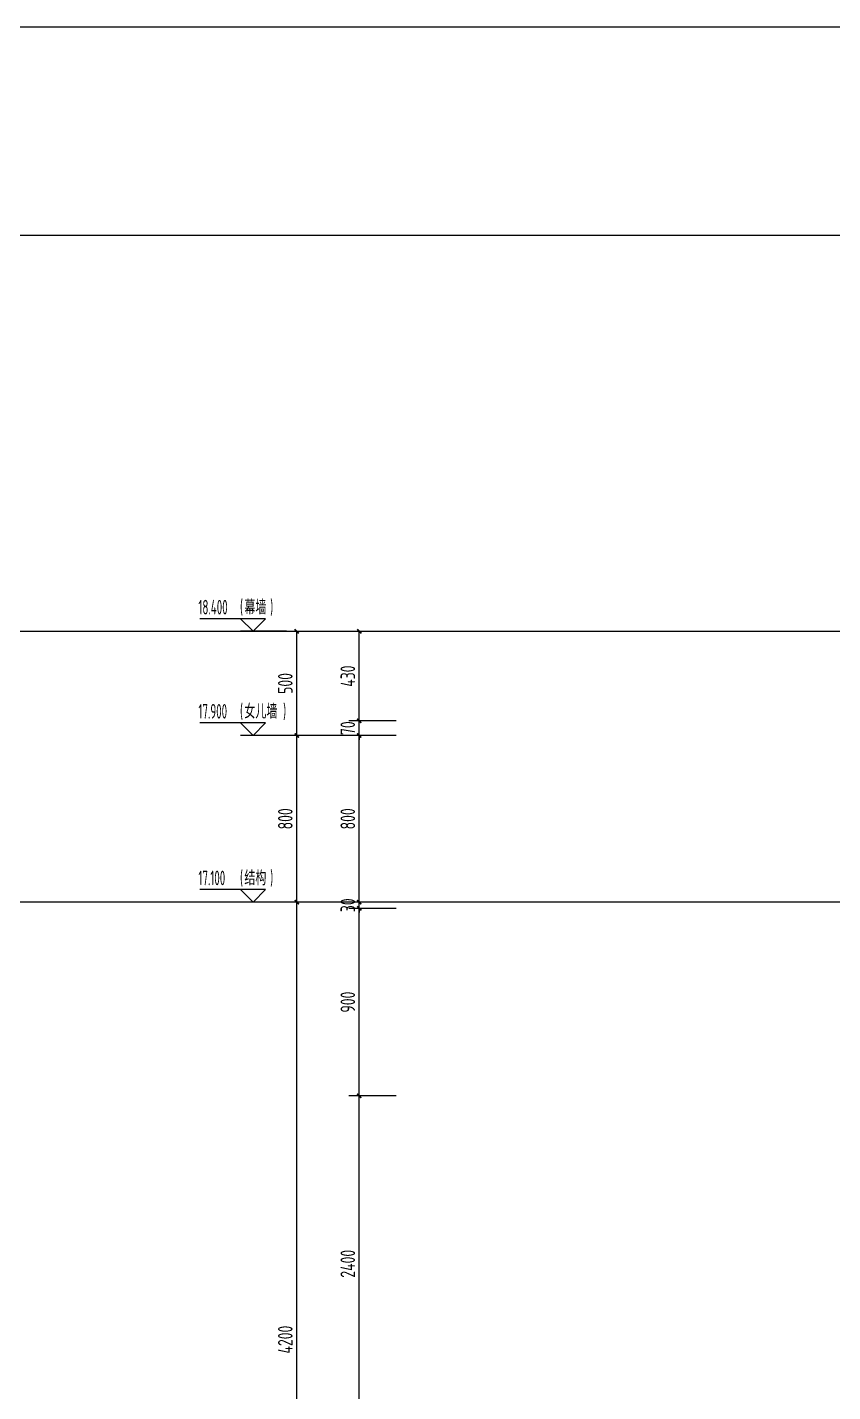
# Model space of a CAD drawing. Extents: x 198753 to 882193, y -399300 to 132460.
# Drawn here: x 370934 to 374801, y -67295 to -60745 of the extents above; entities that cross this region are included whole.
import ezdxf

# ---------------------------------------------------------------- set-up
doc = ezdxf.new("R2010")
doc.units = 0
doc.header["$LTSCALE"] = 1000
doc.header["$MEASUREMENT"] = 0
for name, color, linetype in [('01-标注_尺寸', 124, 'Continuous'), ('01-标注_标高', 200, 'Continuous'), ('02-TEXT_标注', 130, 'Continuous')]:
    doc.layers.add(name, color=color, linetype=linetype)
doc.layers.add('04-不打印_辅助线', color=165, linetype='Continuous', plot=False)
doc.styles.add('_TCH_DIM', font='ROS1', dxfattribs={"width": 0.8, "bigfont": 'JD'})
doc.styles.add('_TCH_DIM_T3', font='ROS1', dxfattribs={"width": 0.8, "bigfont": 'JD'})
doc.dimstyles.new('_TCH_ARCH&&20', dxfattribs={"dimtxt": 70, "dimasz": 20, "dimexe": 50, "dimexo": 60, "dimgap": 20, "dimtad": 1, "dimdec": 0, "dimzin": 0, "dimdsep": 46, "dimtxsty": '_TCH_DIM_T3', "dimblk": 'ARCHTICK', "dimcen": 0.09, "dimclrt": 4, "dimazin": 2, "dimtfac": 1, "dimtdec": 0, "dimtix": 1, "dimtmove": 2, "dimatfit": 3, "dimfxl": 0, "dimtolj": 1, "dimtzin": 0, "dimarcsym": 0})

# ---------------------------------------------------------------- blocks, each defined once
blk = doc.blocks.new('_ArchTick')
at = {"color": 0, "linetype": 'ByBlock', "const_width": 0.4}
blk.add_lwpolyline([(-0.5, -0.5), (0.5, 0.5)], dxfattribs=at)
blk = doc.blocks.new('*D1549')
at = {"layer": '01-标注_尺寸', "color": 0, "lineweight": -2, "transparency": 16777216}
for p, q in [((372705.4, -65874.6), (372477.8, -65874.6)), ((372527.8, -68274.4), (372527.8, -65874.6)), ((372705.4, -68274.4), (372477.8, -68274.4))]:
    blk.add_line(p, q, dxfattribs=at)
at = {"layer": 'Defpoints', "color": 0, "transparency": 16777216}
for p in [(372527.8, -65874.6), (372765.4, -65874.6), (372765.4, -68274.4)]:
    blk.add_point(p, dxfattribs=at)
at = {"layer": '01-标注_尺寸', "color": 0, "lineweight": -2, "transparency": 16777216, "xscale": 20, "yscale": 20, "zscale": 20}
for p, rotation in [((372527.8, -65874.6), 90), ((372527.8, -68274.4), 270)]:
    blk.add_blockref('_ArchTick', p, dxfattribs=dict(at, rotation=rotation))
at = {"layer": '01-标注_尺寸', "color": 4, "transparency": 16777216, "insert": (372472.8, -66680.7), "char_height": 70, "attachment_point": 5, "rotation": 90, "style": '_TCH_DIM_T3'}
blk.add_mtext('\\A1;2400', dxfattribs=at)
blk = doc.blocks.new('*D1550')
at = {"layer": '01-标注_尺寸', "color": 0, "lineweight": -2, "transparency": 16777216}
for p, q in [((372705.4, -64974.6), (372477.8, -64974.6)), ((372527.8, -65874.6), (372527.8, -64974.6)), ((372705.4, -65874.6), (372477.8, -65874.6))]:
    blk.add_line(p, q, dxfattribs=at)
at = {"layer": 'Defpoints', "color": 0, "transparency": 16777216}
for p in [(372527.8, -64974.6), (372765.4, -64974.6), (372765.4, -65874.6)]:
    blk.add_point(p, dxfattribs=at)
at = {"layer": '01-标注_尺寸', "color": 0, "lineweight": -2, "transparency": 16777216, "xscale": 20, "yscale": 20, "zscale": 20}
for p, rotation in [((372527.8, -64974.6), 90), ((372527.8, -65874.6), 270)]:
    blk.add_blockref('_ArchTick', p, dxfattribs=dict(at, rotation=rotation))
at = {"layer": '01-标注_尺寸', "color": 4, "transparency": 16777216, "insert": (372472.8, -65424.6), "char_height": 70, "attachment_point": 5, "rotation": 90, "style": '_TCH_DIM_T3'}
blk.add_mtext('\\A1;900', dxfattribs=at)
blk = doc.blocks.new('*D1551')
at = {"layer": '01-标注_尺寸', "color": 0, "lineweight": -2, "transparency": 16777216}
for p, q in [((372705.4, -64944.9), (372477.8, -64944.9)), ((372705.4, -64974.6), (372477.8, -64974.6)), ((372527.8, -64944.9), (372527.8, -64924.9)), ((372527.8, -64974.6), (372527.8, -64944.9)), ((372527.8, -64974.6), (372527.8, -64994.6))]:
    blk.add_line(p, q, dxfattribs=at)
at = {"layer": 'Defpoints', "color": 0, "transparency": 16777216}
for p in [(372527.8, -64944.9), (372765.4, -64944.9), (372765.4, -64974.6)]:
    blk.add_point(p, dxfattribs=at)
at = {"layer": '01-标注_尺寸', "color": 0, "lineweight": -2, "transparency": 16777216, "xscale": 20, "yscale": 20, "zscale": 20}
for p, rotation in [((372527.8, -64944.9), 270), ((372527.8, -64974.6), 90)]:
    blk.add_blockref('_ArchTick', p, dxfattribs=dict(at, rotation=rotation))
at = {"layer": '01-标注_尺寸', "color": 4, "transparency": 16777216, "insert": (372472.8, -64959.8), "char_height": 70, "attachment_point": 5, "rotation": 90, "style": '_TCH_DIM_T3'}
blk.add_mtext('\\A1;30', dxfattribs=at)
blk = doc.blocks.new('*D1552')
at = {"layer": '01-标注_尺寸', "color": 0, "lineweight": -2, "transparency": 16777216}
for p, q in [((372705.4, -64144.9), (372477.8, -64144.9)), ((372527.8, -64944.9), (372527.8, -64144.9)), ((372705.4, -64944.9), (372477.8, -64944.9))]:
    blk.add_line(p, q, dxfattribs=at)
at = {"layer": 'Defpoints', "color": 0, "transparency": 16777216}
for p in [(372527.8, -64144.9), (372765.4, -64144.9), (372765.4, -64944.9)]:
    blk.add_point(p, dxfattribs=at)
at = {"layer": '01-标注_尺寸', "color": 0, "lineweight": -2, "transparency": 16777216, "xscale": 20, "yscale": 20, "zscale": 20}
for p, rotation in [((372527.8, -64144.9), 90), ((372527.8, -64944.9), 270)]:
    blk.add_blockref('_ArchTick', p, dxfattribs=dict(at, rotation=rotation))
at = {"layer": '01-标注_尺寸', "color": 4, "transparency": 16777216, "insert": (372472.8, -64544.9), "char_height": 70, "attachment_point": 5, "rotation": 90, "style": '_TCH_DIM_T3'}
blk.add_mtext('\\A1;800', dxfattribs=at)
blk = doc.blocks.new('*D1553')
at = {"layer": '01-标注_尺寸', "color": 0, "lineweight": -2, "transparency": 16777216}
for p, q in [((372527.8, -64074.4), (372527.8, -64054.4)), ((372705.4, -64074.4), (372477.8, -64074.4)), ((372527.8, -64144.9), (372527.8, -64074.4)), ((372705.4, -64144.9), (372477.8, -64144.9)), ((372527.8, -64144.9), (372527.8, -64164.9))]:
    blk.add_line(p, q, dxfattribs=at)
at = {"layer": 'Defpoints', "color": 0, "transparency": 16777216}
for p in [(372527.8, -64074.4), (372765.4, -64074.4), (372765.4, -64144.9)]:
    blk.add_point(p, dxfattribs=at)
at = {"layer": '01-标注_尺寸', "color": 0, "lineweight": -2, "transparency": 16777216, "xscale": 20, "yscale": 20, "zscale": 20}
for p, rotation in [((372527.8, -64074.4), 270), ((372527.8, -64144.9), 90)]:
    blk.add_blockref('_ArchTick', p, dxfattribs=dict(at, rotation=rotation))
at = {"layer": '01-标注_尺寸', "color": 4, "transparency": 16777216, "insert": (372472.8, -64109.7), "char_height": 70, "attachment_point": 5, "rotation": 90, "style": '_TCH_DIM_T3'}
blk.add_mtext('\\A1;70', dxfattribs=at)
blk = doc.blocks.new('*D1554')
at = {"layer": '01-标注_尺寸', "color": 0, "lineweight": -2, "transparency": 16777216}
for p, q in [((372705.4, -63644.9), (372477.8, -63644.9)), ((372527.8, -64074.4), (372527.8, -63644.9)), ((372705.4, -64074.4), (372477.8, -64074.4))]:
    blk.add_line(p, q, dxfattribs=at)
at = {"layer": 'Defpoints', "color": 0, "transparency": 16777216}
for p in [(372527.8, -63644.9), (372765.4, -63644.9), (372765.4, -64074.4)]:
    blk.add_point(p, dxfattribs=at)
at = {"layer": '01-标注_尺寸', "color": 0, "lineweight": -2, "transparency": 16777216, "xscale": 20, "yscale": 20, "zscale": 20}
for p, rotation in [((372527.8, -63644.9), 90), ((372527.8, -64074.4), 270)]:
    blk.add_blockref('_ArchTick', p, dxfattribs=dict(at, rotation=rotation))
at = {"layer": '01-标注_尺寸', "color": 4, "transparency": 16777216, "insert": (372472.8, -63859.7), "char_height": 70, "attachment_point": 5, "rotation": 90, "style": '_TCH_DIM_T3'}
blk.add_mtext('\\A1;430', dxfattribs=at)
blk = doc.blocks.new('*D1720')
at = {"layer": '01-标注_尺寸', "color": 0, "lineweight": -2, "transparency": 16777216}
for p, q in [((372695.4, -64944.9), (372177.8, -64944.9)), ((372227.8, -69144.9), (372227.8, -64944.9)), ((372695.4, -69144.9), (372177.8, -69144.9))]:
    blk.add_line(p, q, dxfattribs=at)
at = {"layer": 'Defpoints', "color": 0, "transparency": 16777216}
for p in [(372227.8, -64944.9), (372755.4, -64944.9), (372755.4, -69144.9)]:
    blk.add_point(p, dxfattribs=at)
at = {"layer": '01-标注_尺寸', "color": 0, "lineweight": -2, "transparency": 16777216, "xscale": 20, "yscale": 20, "zscale": 20}
for p, rotation in [((372227.8, -64944.9), 90), ((372227.8, -69144.9), 270)]:
    blk.add_blockref('_ArchTick', p, dxfattribs=dict(at, rotation=rotation))
at = {"layer": '01-标注_尺寸', "color": 4, "transparency": 16777216, "insert": (372172.8, -67044.9), "char_height": 70, "attachment_point": 5, "rotation": 90, "style": '_TCH_DIM_T3'}
blk.add_mtext('\\A1;4200', dxfattribs=at)
blk = doc.blocks.new('*D1721')
at = {"layer": '01-标注_尺寸', "color": 0, "lineweight": -2, "transparency": 16777216}
for p, q in [((372695.4, -64144.6), (372177.8, -64144.6)), ((372227.8, -64944.9), (372227.8, -64144.6)), ((372695.4, -64944.9), (372177.8, -64944.9))]:
    blk.add_line(p, q, dxfattribs=at)
at = {"layer": 'Defpoints', "color": 0, "transparency": 16777216}
for p in [(372227.8, -64144.6), (372755.4, -64144.6), (372755.4, -64944.9)]:
    blk.add_point(p, dxfattribs=at)
at = {"layer": '01-标注_尺寸', "color": 0, "lineweight": -2, "transparency": 16777216, "xscale": 20, "yscale": 20, "zscale": 20}
for p, rotation in [((372227.8, -64144.6), 90), ((372227.8, -64944.9), 270)]:
    blk.add_blockref('_ArchTick', p, dxfattribs=dict(at, rotation=rotation))
at = {"layer": '01-标注_尺寸', "color": 4, "transparency": 16777216, "insert": (372172.8, -64544.8), "char_height": 70, "attachment_point": 5, "rotation": 90, "style": '_TCH_DIM_T3'}
blk.add_mtext('\\A1;800', dxfattribs=at)
blk = doc.blocks.new('*D1722')
at = {"layer": '01-标注_尺寸', "color": 0, "lineweight": -2, "transparency": 16777216}
for p, q in [((372695.4, -63644.9), (372177.8, -63644.9)), ((372227.8, -64144.6), (372227.8, -63644.9)), ((372695.4, -64144.6), (372177.8, -64144.6))]:
    blk.add_line(p, q, dxfattribs=at)
at = {"layer": 'Defpoints', "color": 0, "transparency": 16777216}
for p in [(372227.8, -63644.9), (372755.4, -63644.9), (372755.4, -64144.6)]:
    blk.add_point(p, dxfattribs=at)
at = {"layer": '01-标注_尺寸', "color": 0, "lineweight": -2, "transparency": 16777216, "xscale": 20, "yscale": 20, "zscale": 20}
for p, rotation in [((372227.8, -63644.9), 90), ((372227.8, -64144.6), 270)]:
    blk.add_blockref('_ArchTick', p, dxfattribs=dict(at, rotation=rotation))
at = {"layer": '01-标注_尺寸', "color": 4, "transparency": 16777216, "insert": (372172.8, -63894.8), "char_height": 70, "attachment_point": 5, "rotation": 90, "style": '_TCH_DIM_T3'}
blk.add_mtext('\\A1;500', dxfattribs=at)

msp = doc.modelspace()

# ---------------------------------------------------------------- linework, layer by layer
at = {"layer": '01-标注_标高'}
for p, q in [((372077.8, -63584.6), (371761.9, -63584.6)), ((372017.8, -63644.6), (371957.8, -63584.6)), ((372017.8, -63644.6), (372077.8, -63584.6)), ((372177.8, -63644.6), (371957.8, -63644.6)), ((372077.8, -64084.6), (371761.9, -64084.6)), ((372017.8, -64144.6), (371957.8, -64084.6)), ((372017.8, -64144.6), (372077.8, -64084.6)), ((372177.8, -64144.6), (371957.8, -64144.6)), ((372077.8, -64884.6), (371761.9, -64884.6)), ((372017.8, -64944.6), (371957.8, -64884.6)), ((372017.8, -64944.6), (372077.8, -64884.6)), ((372177.8, -64944.6), (371957.8, -64944.6))]:
    msp.add_line(p, q, dxfattribs=at)
at = {"layer": '04-不打印_辅助线', "color": 251}
for p, q in [((418057.9, -60744.9), (338573.5, -60744.9)), ((418057.9, -61744.9), (338573.5, -61744.9)), ((418057.9, -63644.9), (342773.5, -63644.9)), ((418057.9, -64944.9), (338573.5, -64944.9))]:
    msp.add_line(p, q, dxfattribs=at)

# ---------------------------------------------------------------- texts
at = {"layer": '02-TEXT_标注', "style": '_TCH_DIM'}
for s, height, width, p in [('18.400', 70, 0.64, (371755.9, -63563.6)), ('(', 70, 0.64, (371955.4, -63563.6)), ('幕墙', 69.46, 0.8, (371976.3, -63563.6)), (')', 70, 0.64, (372100.4, -63563.6)), ('17.900', 70, 0.64, (371755.9, -64063.6)), ('(', 70, 0.64, (371955.4, -64063.6)), ('女儿墙', 69.46, 0.8, (371976.3, -64063.6)), (')', 70, 0.64, (372162.5, -64063.6)), ('17.100', 70, 0.64, (371755.9, -64863.6)), ('(', 70, 0.64, (371955.4, -64863.6)), ('结构', 69.46, 0.8, (371976.3, -64863.6)), (')', 70, 0.64, (372100.4, -64863.6))]:
    msp.add_text(s, height=height, dxfattribs=dict(at, width=width)).set_placement(p)

# ---------------------------------------------------------------- dimensions: what is measured, and where the dimension line sits
at = {"layer": '01-标注_尺寸'}
for p1, p2, distance, picture, middle in [((372755.4, -64144.6), (372755.4, -63644.9), 527.6, '*D1722', (372172.8, -63894.8)), ((372765.4317, -64074.446), (372765.4317, -63644.8982), 237.638, '*D1554', (372472.7936, -63859.6721)), ((372765.4317, -64144.8982), (372765.4317, -64074.446), 237.638, '*D1553', (372472.7936, -64109.6721)), ((372755.4, -64944.9), (372755.4, -64144.6), 527.6, '*D1721', (372172.8, -64544.8)), ((372765.4, -64944.9), (372765.4, -64144.9), 237.6, '*D1552', (372472.8, -64544.9)), ((372765.4, -64974.6), (372765.4, -64944.9), 237.6, '*D1551', (372472.8, -64959.8)), ((372755.4, -69144.9), (372755.4, -64944.9), 527.6, '*D1720', (372172.8, -67044.9)), ((372765.4, -65874.6), (372765.4, -64974.6), 237.6, '*D1550', (372472.8, -65424.6))]:
    dim = msp.add_aligned_dim(p1=p1, p2=p2, distance=distance, dimstyle='_TCH_ARCH&&20', dxfattribs=at)
    dim.commit()
    dim.dimension.update_dxf_attribs({"geometry": picture, "text_midpoint": middle})
dim = msp.add_linear_dim(base=(372527.8, -65874.6), p1=(372765.4, -68274.4), p2=(372765.4, -65874.6), angle=90, dimstyle='_TCH_ARCH&&20', dxfattribs=at)
dim.commit()
dim.dimension.update_dxf_attribs({"geometry": '*D1549', "text_midpoint": (372472.8, -66680.7), "dimtype": 161})

doc.saveas('drawing.dxf')
